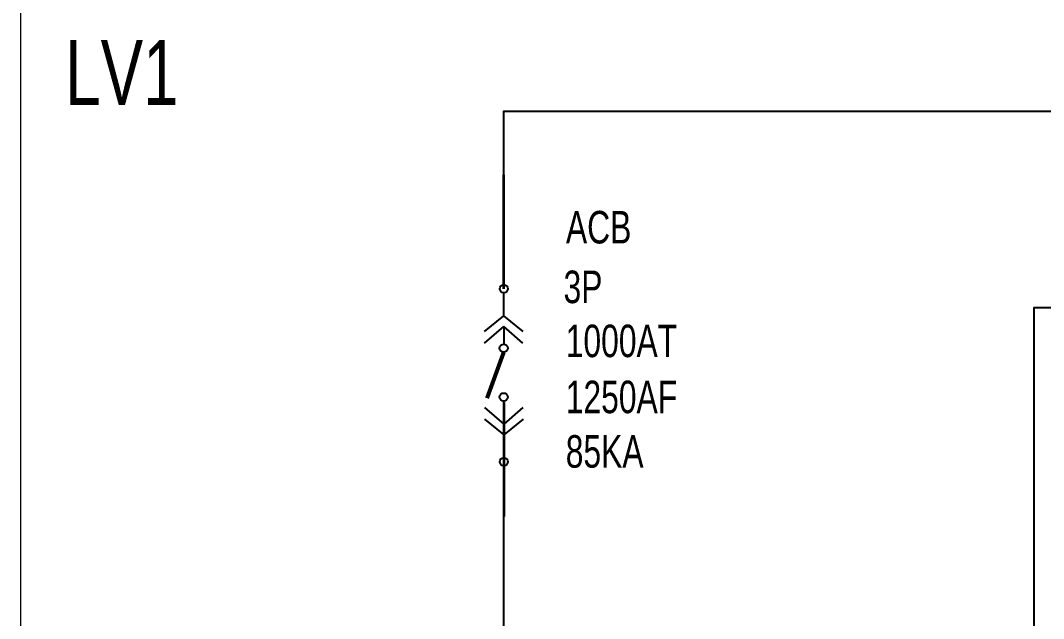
# Model space of a CAD drawing. Extents: x -5343388 to 7033982, y -486386 to 188356.
# Drawn here: x 336396 to 348972, y -406785 to -399428 of the extents above; entities that cross this region are included whole.
import ezdxf

# ---------------------------------------------------------------- set-up
doc = ezdxf.new("R2010")
doc.units = 0
doc.header["$MEASUREMENT"] = 0
doc.layers.add('Equipment', color=2, linetype='Continuous', lineweight=35)
doc.layers.add('Wire Hatch', color=7, linetype='Continuous', lineweight=15)
doc.layers.add('text', color=2, linetype='Continuous')
doc.layers.add('wire', color=3, linetype='Continuous')
doc.styles.add('NKB2', font='', dxfattribs={"width": 0.7, "height": 400})
doc.styles.get('NKB2').set_extended_font_data('.VnArialH')

# ---------------------------------------------------------------- blocks, each defined once
blk = doc.blocks.new('acb')
for p, q in [((0, -333), (0, -50)), ((-2, -463), (-2, -681)), ((-2, -782), (-207, -1346)), ((-2, -1666), (-2, -1382)), ((0, -1795), (0, -2078))]:
    blk.add_line(p, q)
at = {"color": 2}
for p, q in [((-237, -524), (0, -333)), ((237, -524), (0, -333)), ((-239, -668), (-2, -463)), ((235, -668), (-2, -463)), ((-239, -1460), (-2, -1666)), ((235, -1460), (-2, -1666)), ((-237, -1604), (0, -1795)), ((237, -1604), (0, -1795))]:
    blk.add_line(p, q, dxfattribs=at)
at = {"const_width": 50}
blk.add_lwpolyline([(-207, -1346), (-2, -782)], dxfattribs=at)
for centre in [(0, 0), (-2, -731), (-2, -1332), (0, -2128)]:
    blk.add_circle(centre, 50)
blk = doc.blocks.new('vcb')
at = {"layer": 'Equipment'}
for p, q in [((0, -1400), (0, 0)), ((0, -2800), (0, -4200))]:
    blk.add_line(p, q, dxfattribs=at)
at = {"layer": 'wire'}
blk.add_blockref('acb', (0, -1400), dxfattribs=at)

msp = doc.modelspace()

# ---------------------------------------------------------------- linework, layer by layer
at = {"layer": 'wire'}
for points in [[(342338.08173, -401798.53089), (342338.08173, -400544.53198), (351396.20173, -400544.53198)], [(348123.21599, -410175.87051), (348857.66116, -410175.87051), (348857.66116, -402958.02571), (351396.07733, -402958.02571)], [(342338.08173, -407689.73733), (342338.08173, -404819.02979)]]:
    msp.add_lwpolyline(points, dxfattribs=at)
at = {"layer": 'Wire Hatch'}
msp.add_lwpolyline([(336395.88962, -399187.13803), (336395.88962, -415147.96214), (366395.88962, -415147.96214), (366395.88962, -399187.13803)], close=True, dxfattribs=at)

# ---------------------------------------------------------------- block references
at = {"layer": 'Equipment'}
msp.add_blockref('vcb', (342338.08173, -401328.52979), dxfattribs=at)

# ---------------------------------------------------------------- texts
at = {"layer": 'text', "attachment_point": 1, "style": 'NKB2'}
for s, insert, char_height, width in [('lv1', (336946.59624, -399669.6126), 800, 5289.8502603), ('acb', (343101.13631, -401771.09842), 400, 4603.0894554), ('3p', (343071.66753, -402505.09842), 400, 6264.5184432), ('1000at', (343098.73346, -403169.59842), 400, 6264.5184432), ('1250af', (343098.73346, -403858.59842), 400, 6264.5184432), ('85ka', (343098.73346, -404529.09842), 400, 6264.5184432)]:
    msp.add_mtext(s, dxfattribs=dict(at, insert=insert, char_height=char_height, width=width))

doc.saveas('drawing.dxf')
